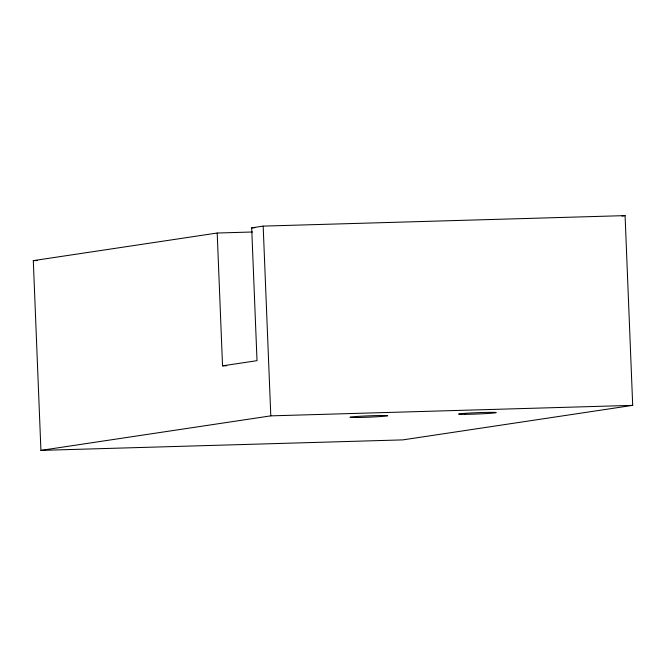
<?xml version="1.0" encoding="UTF-8"?>
<svg xmlns="http://www.w3.org/2000/svg" width="666" height="666" viewBox="0 0 666 666"><rect width="100%" height="100%" fill="white"/><g stroke="black" fill="none" stroke-linecap="round" stroke-linejoin="round"><path stroke-width="1" d="M217.199 233.025L222.536 365.842L257.018 360.664L251.681 227.847L263.178 226.115L625.083 215.618L632.7 405.361L402.822 439.885L40.917 450.382L33.3 260.639L217.199 233.025L252.564 231.993M622.002 216.084L625.083 215.618M40.917 450.382L270.796 415.859L632.7 405.361M251.681 227.847L254.803 227.755M33.3 260.639L37.462 260.523M222.536 365.842L226.698 365.717M263.178 226.115L270.796 415.859M465.209 414.344A18.998 0.666 -2.3 0 0 496.02 412.712A18.998 0.666 -2.3 0 0 470.671 412.995A18.998 0.666 -2.3 0 0 465.209 414.344M357.6 417.482A18.998 0.666 -2.3 0 0 387.612 415.809A18.998 0.666 -2.3 0 0 360.98 416.208A18.998 0.666 -2.3 0 0 357.6 417.482"/></g></svg>
